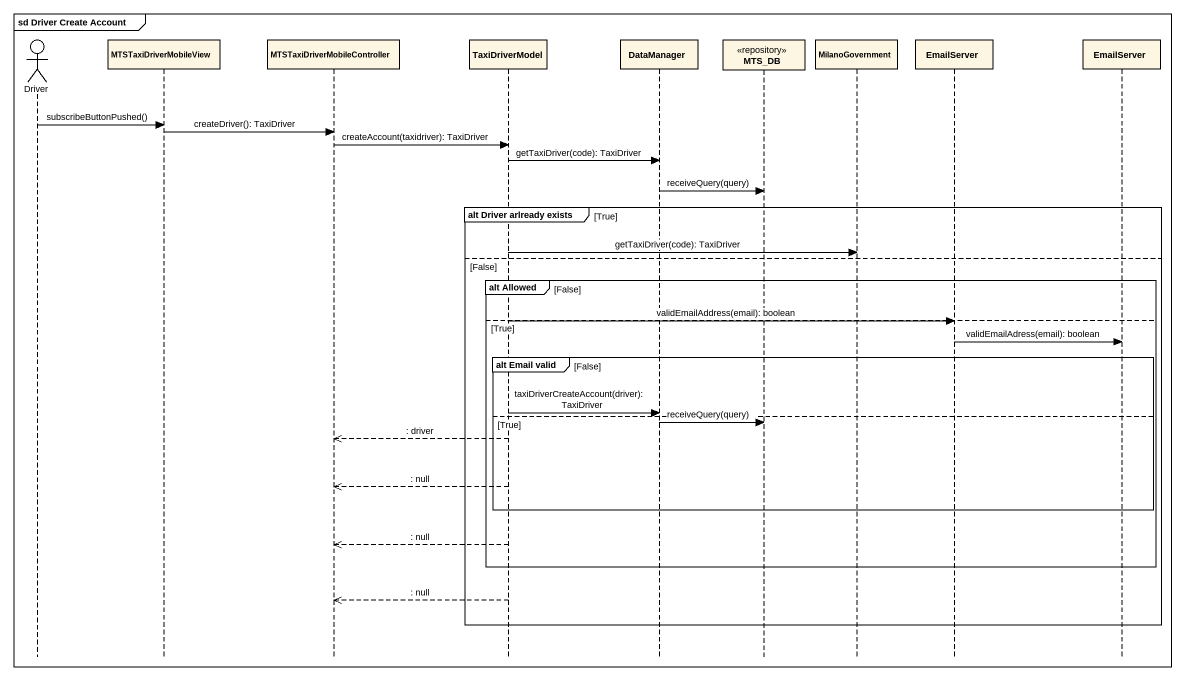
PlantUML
@startuml
mainframe sd Driver Create Account
hide footbox
actor Driver
participant MTSTaxiDriverMobileView
participant "MTSTaxiDriverMobileController" as MTSTaxiDriverMobileControlle
participant TaxiDriverModel
participant DataManager
participant MTS_DB <<repository>>
participant MilanoGovernment
participant EmailServer
participant "EmailServer" as EmailServer_2

Driver -> MTSTaxiDriverMobileView : subscribeButtonPushed()
MTSTaxiDriverMobileView -> MTSTaxiDriverMobileControlle : createDriver(): TaxiDriver
MTSTaxiDriverMobileControlle -> TaxiDriverModel : createAccount(taxidriver): TaxiDriver
TaxiDriverModel -> DataManager : getTaxiDriver(code): TaxiDriver
DataManager -> MTS_DB : receiveQuery(query)
group alt Driver arlready exists [True]
  TaxiDriverModel -> MilanoGovernment : getTaxiDriver(code): TaxiDriver
else False
  group alt Allowed [False]
  else True
    TaxiDriverModel -> EmailServer : validEmailAddress(email): boolean
    EmailServer -> EmailServer_2 : validEmailAdress(email): boolean
    group alt Email valid [False]
      TaxiDriverModel -> DataManager : taxiDriverCreateAccount(driver): TaxiDriver
    else True
      DataManager -> MTS_DB : receiveQuery(query)
      TaxiDriverModel -->> MTSTaxiDriverMobileControlle : : driver
      TaxiDriverModel -->> MTSTaxiDriverMobileControlle : : null
    end
    TaxiDriverModel -->> MTSTaxiDriverMobileControlle : : null
  end
  TaxiDriverModel -->> MTSTaxiDriverMobileControlle : : null
end
@enduml
